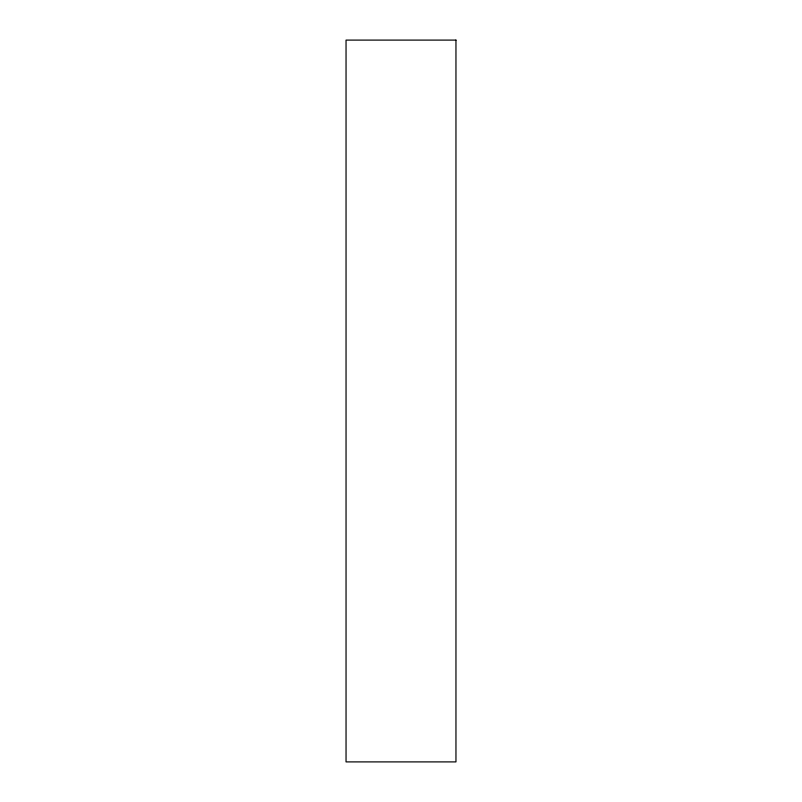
<?xml version="1.0" encoding="UTF-8"?>
<svg xmlns="http://www.w3.org/2000/svg" width="802" height="802" viewBox="0 0 802 802"><rect width="100%" height="100%" fill="white"/><g stroke="black" fill="none" stroke-linecap="round" stroke-linejoin="round"><path stroke-width="1.2" d="M455.957 40.1L346.043 40.1L346.043 761.9L455.957 761.9L455.957 40.1"/></g></svg>
